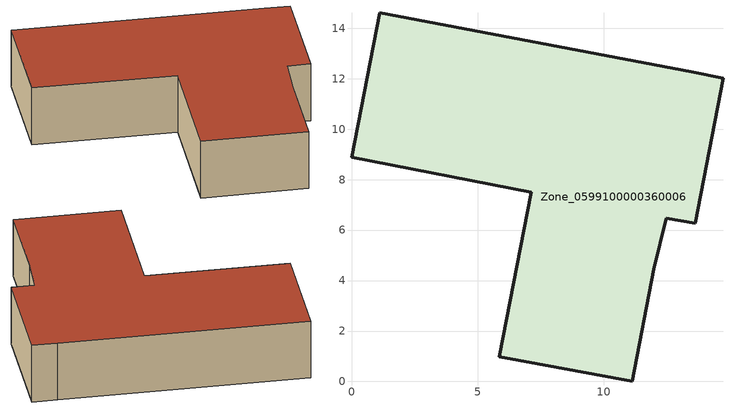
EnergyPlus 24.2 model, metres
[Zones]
Zone_0599100000360006
 floor ground (C_G): 12.47,6.47 11.99,4.45 11.13,0 5.86,0.97 7.13,7.5 0,8.88 1.11,14.62 13.48,12.28 14.72,12.03 13.62,6.27 z0
 wall outside (C_F): 11.99,4.45 12.47,6.47 13.62,6.27 14.72,12.03 13.48,12.28 1.11,14.62 0,8.88 7.13,7.5 5.86,0.97 11.13,0 11.99,4.45 z0:3.19
 roof outside (C_R): 12.47,6.47 13.62,6.27 14.72,12.03 13.48,12.28 1.11,14.62 0,8.88 7.13,7.5 5.86,0.97 11.13,0 11.99,4.45 z3.19
[BUILDING]
Pand.0599100000360006: North Axis=0; Terrain=City; Loads Convergence Tolerance Value=0.04; Temperature Convergence Tolerance Value=0.4; Solar Distribution=FullExterior; Maximum Number of Warmup Days=25; Minimum Number of Warmup Days=1
[Site:Location]
Rotterdam.The.Hague.AP_ZH_NLD Design_Conditions: Latitude=51.96; Longitude=4.45; Time Zone=1; Elevation=-4.5
[SITE:GROUNDTEMPERATURE:BUILDINGSURFACE]
18, 18, 18, 18, 18, 18, 18, 18, 18, 18, 18, 18
[MATERIAL] Thermal Absorptance=0.9; Solar Absorptance=0.7; Visible Absorptance=0.7
Name | Roughness | Thickness | Conductivity | Density | Specific Heat
G.TI.1992-2005 | MediumSmooth | 0.15 | 0.06 | 540 | 1210
F.TI.1992-2005 | Rough | 0.3 | 0.12 | 1920 | 840
R.TI.1992-2005 | MediumRough | 0.2 | 0.08 | 1500 | 1000
[CONSTRUCTION]
C_G: G.TI.1992-2005
C_F: F.TI.1992-2005
C_R: R.TI.1992-2005
[ZONE]
Zone_0599100000360006: Type=1; Multiplier=1; Ceiling Height=Autocalculate; Volume=Autocalculate; Floor Area=autocalculate; Part of Total Floor Area=Yes
[ZONEINFILTRATION:DESIGNFLOWRATE]
Infil_Zone_0599100000360006: Zone or ZoneList or Space or SpaceList=Zone_0599100000360006; Schedule=AlwaysOn; Design Flow Rate Calculation Method=Flow/Area; Flow Rate per Floor Area=0.0015; Constant Term Coefficient=1; Temperature Term Coefficient=0; Velocity Term Coefficient=0; Velocity Squared Term Coefficient=0
[HVACTEMPLATE:ZONE:IDEALLOADSAIRSYSTEM]
Zone_0599100000360006: Maximum Heating Supply Air Temperature=50; Minimum Cooling Supply Air Temperature=13; Maximum Heating Supply Air Humidity Ratio=0.0156; Minimum Cooling Supply Air Humidity Ratio=0.0077; Heating Limit=NoLimit; Cooling Limit=NoLimit; Dehumidification Control Type=ConstantSensibleHeatRatio; Cooling Sensible Heat Ratio=0.7; Dehumidification Setpoint=60; Humidification Control Type=None; Humidification Setpoint=30; Outdoor Air Method=None; Outdoor Air Flow Rate per Person=0.00944; Outdoor Air Flow Rate per Zone Floor Area=0; Outdoor Air Flow Rate per Zone=0; Demand Controlled Ventilation Type=None; Outdoor Air Economizer Type=NoEconomizer; Heat Recovery Type=None; Sensible Heat Recovery Effectiveness=0.7; Latent Heat Recovery Effectiveness=0.65
[ZONECONTROL:THERMOSTAT]
ThermostatControl_Zone_0599100000360006: Zone or ZoneList=Zone_0599100000360006; Control Type Schedule=DualSetpointControlType; Control 1=Thermostat_Zone_0599100000360006; Temperature Difference Between Cutout And Setpoint=0
[THERMOSTATSETPOINT:DUALSETPOINT]
Thermostat_Zone_0599100000360006: Heating Setpoint Temperature Schedule=HeatingSetpoint_Zone_0599100000360006; Cooling Setpoint Temperature Schedule=CoolingSetpoint_Zone_0599100000360006
[SCHEDULE:COMPACT]
HeatingSetpoint_Zone_0599100000360006: Through: 12/31, For: AllDays, Until: 24:00, 21
CoolingSetpoint_Zone_0599100000360006: Through: 12/31, For: AllDays, Until: 24:00, 24
DualSetpointControlType: Through: 12/31, For: AllDays, Until: 24:00, 4
AlwaysOn: Through: 12/31, For: AllDays, Until: 24:00, 1
